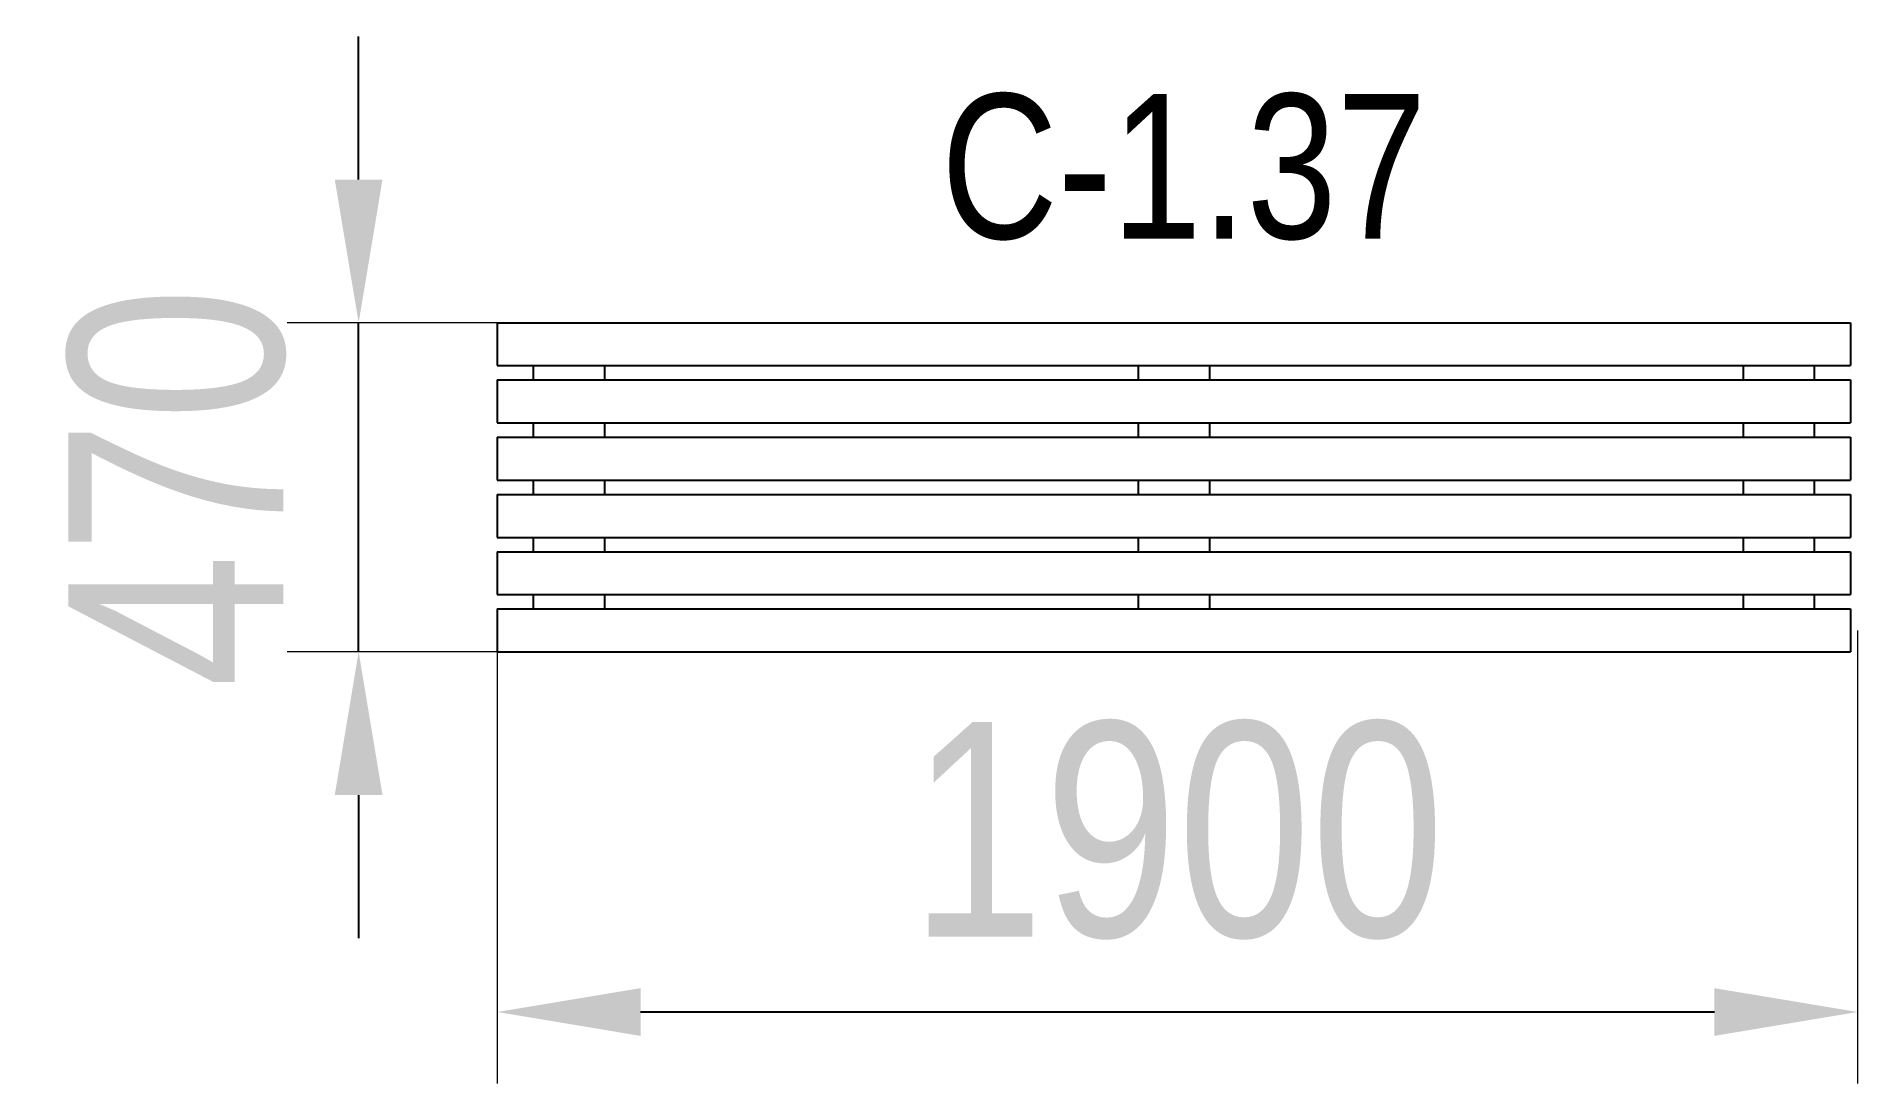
# Model space of a CAD drawing. Header units: millimetres. Extents: x -1601 to 943, y -853 to 611.
import ezdxf

# ---------------------------------------------------------------- set-up
doc = ezdxf.new("R2010")
doc.units = ezdxf.units.MM
for name, color, linetype in [('DIKOM_АРТИКУЛ', 7, 'Continuous'), ('DIKOM_ОБЪЕКТ', 7, 'Continuous'), ('DIKOM_РАЗМЕР_ОБЪЕКТА', 7, 'Continuous')]:
    doc.layers.add(name, color=color, linetype=linetype)
doc.styles.add('style1', font='arial.ttf', dxfattribs={"width": 0.8})
doc.dimstyles.new('1-50', dxfattribs={"dimtxt": 300, "dimasz": 200, "dimexe": 100, "dimexo": 0, "dimgap": 100, "dimtad": 1, "dimdec": 0, "dimtxsty": 'style1', "dimcen": 0, "dimclrd": 7, "dimclre": 7, "dimadec": 1, "dimazin": 2, "dimtfac": 1, "dimtdec": 0, "dimtmove": 0, "dimatfit": 3, "dimfxl": 0, "dimlwd": 25, "dimlwe": 18, "dimarcsym": 0})

# ---------------------------------------------------------------- blocks, each defined once
blk = doc.blocks.new('*D5')
at = {"layer": 'Defpoints', "color": 0, "transparency": 16777216}
for p in [(-957.1, -219.4), (942.9, -219.4), (942.9, -752.5)]:
    blk.add_point(p, dxfattribs=at)
at = {"layer": 'DIKOM_РАЗМЕР_ОБЪЕКТА', "color": 7, "lineweight": 18, "transparency": 16777216}
for p, q in [((-957.1, -219.4), (-957.1, -852.5)), ((942.9, -219.4), (942.9, -852.5))]:
    blk.add_line(p, q, dxfattribs=at)
at = {"layer": 'DIKOM_РАЗМЕР_ОБЪЕКТА', "color": 7, "lineweight": 25, "transparency": 16777216}
blk.add_line((-757.1, -752.5), (742.9, -752.5), dxfattribs=at)
at = {"layer": 'DIKOM_РАЗМЕР_ОБЪЕКТА', "color": 7, "transparency": 16777216}
for points in [[(-757.1, -719.2), (-757.1, -785.9), (-957.1, -752.5)], [(742.9, -719.2), (742.9, -785.9), (942.9, -752.5)]]:
    blk.add_solid(points, dxfattribs=at)
at = {"layer": 'DIKOM_РАЗМЕР_ОБЪЕКТА', "color": 0, "transparency": 16777216, "insert": (-7.1, -499.4), "char_height": 300, "attachment_point": 5, "style": 'style1'}
blk.add_mtext('1900', dxfattribs=at)
blk = doc.blocks.new('*D6')
at = {"layer": 'Defpoints', "color": 0, "transparency": 16777216}
for p in [(-1150.8, 210.6), (-883.7, 210.6), (-891.9, -249.4)]:
    blk.add_point(p, dxfattribs=at)
at = {"layer": 'DIKOM_РАЗМЕР_ОБЪЕКТА', "color": 7, "lineweight": 25, "transparency": 16777216}
for p, q in [((-1150.8, 410.6), (-1150.8, 610.6)), ((-1150.8, -249.4), (-1150.8, 210.6)), ((-1150.8, -449.4), (-1150.8, -649.4))]:
    blk.add_line(p, q, dxfattribs=at)
at = {"layer": 'DIKOM_РАЗМЕР_ОБЪЕКТА', "color": 7, "lineweight": 18, "transparency": 16777216}
for p, q in [((-883.7, 210.6), (-1250.8, 210.6)), ((-891.9, -249.4), (-1250.8, -249.4))]:
    blk.add_line(p, q, dxfattribs=at)
at = {"layer": 'DIKOM_РАЗМЕР_ОБЪЕКТА', "color": 7, "transparency": 16777216}
for points in [[(-1184.2, 410.6), (-1117.5, 410.6), (-1150.8, 210.6)], [(-1184.2, -449.4), (-1117.5, -449.4), (-1150.8, -249.4)]]:
    blk.add_solid(points, dxfattribs=at)
at = {"layer": 'DIKOM_РАЗМЕР_ОБЪЕКТА', "color": 0, "transparency": 16777216, "insert": (-1404, -19.4), "char_height": 300, "attachment_point": 5, "rotation": 90, "style": 'style1'}
blk.add_mtext('470', dxfattribs=at)

msp = doc.modelspace()

# ---------------------------------------------------------------- linework, layer by layer
at = {"layer": 'DIKOM_ОБЪЕКТ'}
for p, q in [((-957.1, 210.6), (932.9, 210.6)), ((-957.1, 210.6), (-957.1, 195.6)), ((932.9, 210.6), (932.9, 195.6)), ((-957.1, 195.6), (-957.1, 165.6)), ((932.9, 195.6), (932.9, 150.6)), ((-957.1, 165.6), (-957.1, 150.6)), ((-957.1, 150.6), (932.9, 150.6)), ((-957.1, 145.6), (-957.1, 145.6)), ((-957.1, 130.6), (932.9, 130.6)), ((-957.1, 130.6), (-957.1, 115.6)), ((-907.1, 150.6), (-907.1, 130.6)), ((-807.1, 130.6), (-807.1, 150.6)), ((-62.1, 150.6), (-62.1, 130.6)), ((37.9, 130.6), (37.9, 150.6)), ((782.9, 150.6), (782.9, 130.6)), ((882.9, 130.6), (882.9, 150.6)), ((932.9, 145.6), (932.9, 145.6)), ((932.9, 130.6), (932.9, 115.6)), ((-957.1, 115.6), (-957.1, 85.6)), ((932.9, 115.6), (932.9, 70.6)), ((-957.1, 85.6), (-957.1, 70.6)), ((-957.1, 70.6), (932.9, 70.6)), ((-957.1, 65.6), (-957.1, 65.6)), ((-907.1, 70.6), (-907.1, 50.6)), ((-807.1, 50.6), (-807.1, 70.6)), ((-62.1, 70.6), (-62.1, 50.6)), ((37.9, 50.6), (37.9, 70.6)), ((782.9, 70.6), (782.9, 50.6)), ((882.9, 50.6), (882.9, 70.6)), ((-957.1, 50.6), (932.9, 50.6)), ((-957.1, 50.6), (-957.1, 35.6)), ((-957.1, 35.6), (-957.1, 5.6)), ((932.9, 50.6), (932.9, -9.4)), ((932.9, 35.6), (932.9, 5.6)), ((-957.1, 5.6), (-957.1, -9.4)), ((-957.1, -9.4), (932.9, -9.4)), ((-957.1, -14.4), (-957.1, -14.4)), ((-907.1, -9.4), (-907.1, -29.4)), ((-807.1, -29.4), (-807.1, -9.4)), ((-62.1, -9.4), (-62.1, -29.4)), ((37.9, -29.4), (37.9, -9.4)), ((782.9, -9.4), (782.9, -29.4)), ((882.9, -29.4), (882.9, -9.4)), ((-957.1, -29.4), (932.9, -29.4)), ((-957.1, -29.4), (-957.1, -44.4)), ((-957.1, -44.4), (-957.1, -74.4)), ((932.9, -29.4), (932.9, -44.4)), ((932.9, -44.4), (932.9, -74.4)), ((-957.1, -74.4), (-957.1, -89.4)), ((932.9, -74.4), (932.9, -89.4)), ((-957.1, -89.4), (932.9, -89.4)), ((-957.1, -89.4), (932.9, -89.4)), ((-907.1, -89.4), (-907.1, -109.4)), ((-807.1, -109.4), (-807.1, -89.4)), ((-62.1, -89.4), (-62.1, -109.4)), ((37.9, -109.4), (37.9, -89.4)), ((782.9, -89.4), (782.9, -109.4)), ((882.9, -109.4), (882.9, -89.4)), ((-957.1, -109.4), (932.9, -109.4)), ((-957.1, -109.4), (-957.1, -124.4)), ((-957.1, -124.4), (-957.1, -154.4)), ((932.9, -109.4), (932.9, -124.4)), ((932.9, -124.4), (932.9, -154.4)), ((-957.1, -154.4), (-957.1, -169.4)), ((-957.1, -169.4), (932.9, -169.4)), ((-907.1, -169.4), (-907.1, -189.4)), ((-807.1, -189.4), (-807.1, -169.4)), ((-62.1, -169.4), (-62.1, -189.4)), ((37.9, -189.4), (37.9, -169.4)), ((782.9, -169.4), (782.9, -189.4)), ((882.9, -189.4), (882.9, -169.4)), ((932.9, -154.4), (932.9, -169.4)), ((-957.1, -189.4), (932.9, -189.4)), ((-957.1, -189.4), (-957.1, -204.4)), ((932.9, -189.4), (932.9, -204.4)), ((-957.1, -204.4), (-957.1, -234.4)), ((932.9, -204.4), (932.9, -234.4)), ((-957.1, -234.4), (-957.1, -249.4)), ((-957.1, -249.4), (932.9, -249.4)), ((-957.1, -249.4), (932.9, -249.4)), ((932.9, -234.4), (932.9, -249.4)), ((-957.1, -254.4), (-957.1, -254.4))]:
    msp.add_line(p, q, dxfattribs=at)

# ---------------------------------------------------------------- texts
at = {"layer": 'DIKOM_АРТИКУЛ', "insert": (-337.3, 530.3), "char_height": 202.19, "width": 2732.336, "attachment_point": 1, "style": 'style1'}
msp.add_mtext('{\\fArial|b0|i0|c204|p34;С}-1.3{\\fArial|b0|i0|c204|p34;7}', dxfattribs=at)

# ---------------------------------------------------------------- dimensions: what is measured, and where the dimension line sits
at = {"layer": 'DIKOM_РАЗМЕР_ОБЪЕКТА'}
dim = msp.add_linear_dim(base=(-1150.8, 210.6), p1=(-891.9, -249.4), p2=(-883.7, 210.6), angle=90, text='470', dimstyle='1-50', dxfattribs=at)
dim.commit()
dim.dimension.update_dxf_attribs({"geometry": '*D6', "text_midpoint": (-1150.8, -19.4), "dimtype": 160})
dim = msp.add_linear_dim(base=(942.9, -752.5), p1=(-957.1, -219.4), p2=(942.9, -219.4), dimstyle='1-50', dxfattribs=at)
dim.commit()
dim.dimension.update_dxf_attribs({"geometry": '*D5', "text_midpoint": (-7.1, -752.5), "dimtype": 160})

doc.saveas('drawing.dxf')
